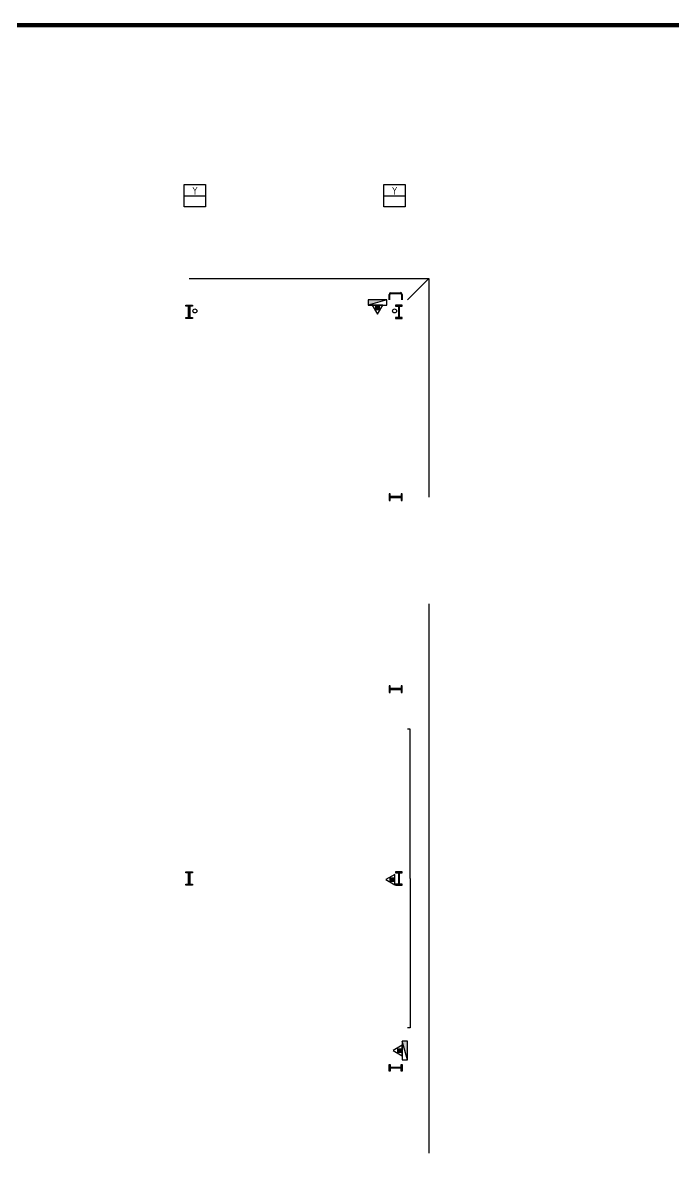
# Model space of a CAD drawing. Extents: x 1036631 to 1215829, y 649019 to 896649.
# Drawn here: x 1167028 to 1191428, y 738847 to 781899 of the extents above; entities that cross this region are included whole.
import ezdxf

# ---------------------------------------------------------------- set-up
doc = ezdxf.new("R2010")
doc.units = 0
doc.header["$LTSCALE"] = 1000
doc.header["$MEASUREMENT"] = 0
for name, color, linetype in [('0-排水标注', 7, 'Continuous'), ('AXIS', 3, 'Continuous'), ('BEAM', 7, 'Continuous'), ('DIM_IDEN', 3, 'Continuous'), ('EQUIP_消火栓', 7, 'Continuous'), ('EQUIP_消防', 7, 'Continuous'), ('PUB_TITLE', 4, 'Continuous'), ('VPIPE-消防', 1, 'TG_XH'), ('刚柱', 2, 'Continuous'), ('卫浴', 7, 'Continuous'), ('散水', 32, 'Continuous')]:
    doc.layers.add(name, color=color, linetype=linetype)
doc.styles.add('_HZTXT', font='tssdeng.shx', dxfattribs={"width": 0.7, "bigfont": 'HZTXT.shx'})
doc.styles.add('TG_LINETYPE', font='SIMPLEX', dxfattribs={"width": 0.8, "height": 3, "bigfont": 'HZTXT'})
doc.linetypes.add('TG_XH', pattern='A,2,-0.6,["XH",TG_LINETYPE,S=0.1,R=0,X=-0.52,Y=-0.15],0', length=2.6)

# ---------------------------------------------------------------- blocks, each defined once
blk = doc.blocks.new('sdhfxdhnfdhx')
h = blk.add_hatch(color=256)
h.paths.add_polyline_path([(3050366, 936899), (3050616, 936899), (3050616, 936859), (3050366, 936859)])
h.paths.add_polyline_path([(3050511, 937319), (3050511, 936899), (3050471, 936899), (3050471, 937319)])
h.paths.add_polyline_path([(3050366, 937359), (3050616, 937359), (3050616, 937319), (3050366, 937319)])
for points in [[(3050366, 937359), (3050616, 937359), (3050616, 937319), (3050366, 937319)], [(3050511, 937319), (3050511, 936899), (3050471, 936899), (3050471, 937319)], [(3050366, 936899), (3050616, 936899), (3050616, 936859), (3050366, 936859)]]:
    blk.add_lwpolyline(points, close=True)
blk = doc.blocks.new('A$C35DB12B6')
at = {"layer": 'BEAM', "linetype": 'ByBlock'}
for p, q in [((39, 500), (239, 500)), ((39, 473), (239, 473)), ((279, 433), (280, 67)), ((306, 433), (307, 67)), ((240, 27), (40, 27)), ((240, 0), (40, 0))]:
    blk.add_line(p, q, dxfattribs=at)
for centre, radius, start, end in [((239, 433), 66.7, 0, 90), ((239, 433), 40, 0, 90), ((240, 67), 40, 270, 0), ((240, 67), 66.7, 270, 0)]:
    blk.add_arc(centre, radius, start, end, dxfattribs=at)
at = {"layer": 'DIM_IDEN'}
blk.add_circle((0, 0), 0, dxfattribs=at)
blk = doc.blocks.new('$ATTACHMENT$00000214')
h = blk.add_hatch()
h.set_pattern_fill('ANSI31', color=256, scale=200, style=0)
h.set_pattern_definition([(45, (-38543.802, -6842.639), (-17.67767, 17.67767), [])])
h.paths.add_polyline_path([(-65, 2), (65, 2), (65, -128), (-65, -128)])
for points in [[(0, 172), (-198, -172), (198, -172)], [(-65, 2), (65, 2), (65, -128), (-65, -128)]]:
    blk.add_lwpolyline(points, close=True)
blk = doc.blocks.new('$TwtSys$00000434')
for p, q in [((-0.5, 0.5), (-0.5, -0.5)), ((-0.5, -0.5), (0.5, 0.5)), ((0.5, 0.5), (-0.5, 0.5)), ((0.5, -0.5), (0.5, 0.5)), ((-0.5, -0.5), (0.5, -0.5))]:
    blk.add_line(p, q)
blk.add_solid([(0.5, -0.5), (0.5, 0.5), (-0.5, -0.5)])
blk = doc.blocks.new('xhs')
at = {"layer": 'EQUIP_消火栓', "xscale": 700.0000000000026, "yscale": 200, "zscale": 700, "rotation": 359.9999949910357}
blk.add_blockref('$TwtSys$00000434', (4416311, -1410339), dxfattribs=at)
at = {"layer": 'EQUIP_消防'}
blk.add_blockref('$ATTACHMENT$00000214', (4416311, -1410067), dxfattribs=at)

msp = doc.modelspace()

# ---------------------------------------------------------------- linework, layer by layer
for p, q in [((1173078, 775422), (1173884, 775422)), ((1180572, 775422), (1181378, 775422))]:
    msp.add_line(p, q)
for points in [[(1173078, 775839), (1173884, 775839), (1173884, 775005), (1173078, 775005)], [(1180572, 775839), (1181378, 775839), (1181378, 775005), (1180572, 775005)]]:
    msp.add_lwpolyline(points, close=True)
at = {"color": 253}
for points in [[(1181567, 749819), (1181567, 755419), (1181467, 755419)], [(1181567, 749819), (1181567, 744219), (1181467, 744219)]]:
    msp.add_lwpolyline(points, dxfattribs=at)
at = {"layer": 'PUB_TITLE', "const_width": 160}
msp.add_lwpolyline([(1100949, 717819), (1214229, 717819), (1214229, 781819), (1100949, 781819)], close=True, dxfattribs=at)
at = {"layer": '卫浴', "color": 253}
for centre in [(1173481, 771099), (1180975, 771099)]:
    msp.add_circle(centre, 75, dxfattribs=at)
at = {"layer": '散水', "color": 253}
msp.add_line((1182267, 772319), (1181467, 771519), dxfattribs=at)
for points in [[(1173267, 772319), (1182267, 772319), (1182267, 764119)], [(1182267, 760119), (1182267, 739519)]]:
    msp.add_lwpolyline(points, dxfattribs=at)

# ---------------------------------------------------------------- block references
at = {"layer": 'AXIS', "color": 253, "rotation": 90}
msp.add_blockref('A$C35DB12B6', (1181267, 771479), dxfattribs=at)
at = {"layer": 'EQUIP_消防', "rotation": 90}
msp.add_blockref('$ATTACHMENT$00000214', (1180817, 749774), dxfattribs=at)
at = {"layer": 'VPIPE-消防', "color": 1}
for p, rotation in [((5596643, -638920), 180), ((-228972, -3672948), 90)]:
    msp.add_blockref('xhs', p, dxfattribs=dict(at, rotation=rotation))
at = {"layer": '刚柱', "color": 253}
for p in [(-1877224, -166041), (-1877224, -187291)]:
    msp.add_blockref('sdhfxdhnfdhx', p, dxfattribs=at)
at = {"layer": '刚柱', "color": 253, "xscale": -1}
for p in [(4231632, -166041), (4231632, -187291)]:
    msp.add_blockref('sdhfxdhnfdhx', p, dxfattribs=at)
at = {"layer": '刚柱', "color": 253, "xscale": -1, "rotation": 90}
for p in [(2118126, 3814610), (2118126, 3807410)]:
    msp.add_blockref('sdhfxdhnfdhx', p, dxfattribs=at)
at = {"layer": '刚柱', "color": 253, "rotation": 90}
msp.add_blockref('sdhfxdhnfdhx', (2118126, -2307772), dxfattribs=at)

# ---------------------------------------------------------------- texts
at = {"layer": '0-排水标注', "style": '_HZTXT', "width": 0.8}
for p in [(1173381, 775452), (1180875, 775452)]:
    msp.add_text('Y', height=300, rotation=360, dxfattribs=at).set_placement(p)

doc.saveas('drawing.dxf')
